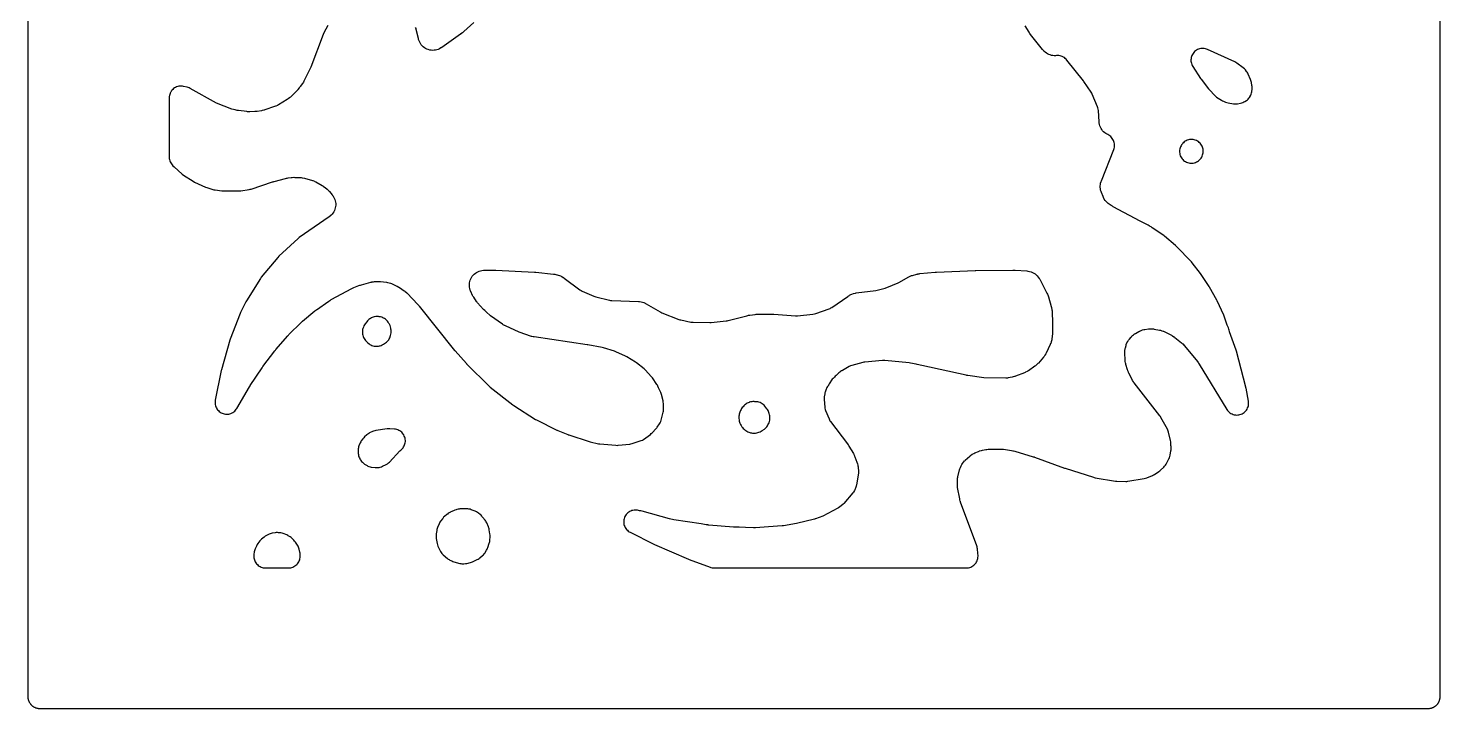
# Model space of a CAD drawing. Header units: millimetres. Extents: x 0 to 300, y 0 to 300.
# Drawn here: x -0.1 to 300.1, y -0.1 to 144.8 of the extents above; entities that cross this region are included whole.
import ezdxf

# ---------------------------------------------------------------- set-up
doc = ezdxf.new("R2010")
doc.units = ezdxf.units.MM
doc.layers.add('CUT', color=7, linetype='CONTINUOUS')

msp = doc.modelspace()

# ---------------------------------------------------------------- linework, layer by layer
at = {"layer": 'CUT'}
for points in [[(300.1485, 297.0114), (300.1485, 2.4114), (300.1339, 2.114), (300.1297, 2.0799), (300.102, 1.893), (300.1003, 1.8816), (300.099, 1.8729), (300.0988, 1.8714), (300.0925, 1.8434), (300.0883, 1.8259), (300.0401, 1.6336), (300.0337, 1.6141), (300.0214, 1.5787), (299.9584, 1.4029), (299.9534, 1.3913), (299.9321, 1.3452), (299.9306, 1.342), (299.92, 1.3195), (299.8932, 1.2629), (299.8932, 1.2628), (299.8931, 1.2626), (299.8922, 1.2608), (299.8547, 1.1814), (299.8523, 1.1772), (299.8214, 1.1241), (299.8173, 1.1173), (299.8161, 1.1153), (299.8136, 1.111), (299.8108, 1.1065), (299.8029, 1.0932), (299.7998, 1.0881), (299.7879, 1.0682), (299.7819, 1.0582), (299.7664, 1.0323), (299.7301, 0.9718), (299.6901, 0.9162), (299.6729, 0.8929), (299.6513, 0.8638), (299.6495, 0.8614), (299.6391, 0.8473), (299.6315, 0.8372), (299.6301, 0.8352), (299.5862, 0.776), (299.5396, 0.7228), (299.5181, 0.6991), (299.5145, 0.6951), (299.5139, 0.6945), (299.5121, 0.6924), (299.512, 0.6923), (299.5089, 0.6889), (299.4969, 0.6757), (299.4738, 0.6501), (299.4239, 0.5951), (299.3713, 0.5455), (299.3364, 0.5139), (299.3171, 0.4964), (299.3158, 0.4953), (299.3109, 0.4908), (299.3098, 0.4898), (299.3062, 0.4865), (299.3046, 0.485), (299.3012, 0.482), (299.299, 0.48), (299.2788, 0.4616), (299.2551, 0.4402), (299.2448, 0.4309), (299.1866, 0.3857), (299.1224, 0.3381), (299.0555, 0.2885), (299.0543, 0.2876), (299.0527, 0.2864), (299.0526, 0.2863), (299.0507, 0.2849), (298.9874, 0.2449), (298.9747, 0.2372), (298.9424, 0.2178), (298.9376, 0.215), (298.9269, 0.2086), (298.9213, 0.2052), (298.9188, 0.2037), (298.9184, 0.2035), (298.9006, 0.1928), (298.8815, 0.1814), (298.8589, 0.1678), (298.8433, 0.1584), (298.7756, 0.1242), (298.6499, 0.0647), (298.6412, 0.0606), (298.6267, 0.0538), (298.6246, 0.0528), (298.553, 0.0248), (298.5029, 0.0069), (298.4591, -0.0088), (298.3967, -0.0311), (298.3219, -0.0524), (298.3186, -0.0532), (298.2281, -0.0759), (298.2192, -0.0781), (298.2154, -0.079), (298.2114, -0.08), (298.1806, -0.0878), (298.1618, -0.0925), (298.0844, -0.1066), (298.0533, -0.1112), (298.0518, -0.1115), (298.0176, -0.1165), (298.017, -0.1166), (298.0087, -0.1178), (297.9221, -0.1307), (297.8428, -0.1374), (297.5872, -0.15), (297.0119, -0.15), (2.9618, -0.15), (2.4114, -0.15), (2.2186, -0.1405), (2.1042, -0.1348), (2.0935, -0.1332), (2.0883, -0.1324), (2.0591, -0.1281), (1.9774, -0.116), (1.9747, -0.1156), (1.8619, -0.0988), (1.7975, -0.0826), (1.778, -0.0777), (1.7689, -0.0755), (1.7586, -0.0729), (1.7343, -0.0668), (1.6243, -0.0392), (1.4997, 0.0054), (1.3937, 0.0434), (1.3382, 0.0697), (1.3008, 0.0874), (1.2913, 0.0919), (1.2859, 0.0944), (1.2733, 0.1004), (1.1723, 0.1482), (1.0572, 0.2172), (0.9622, 0.2742), (0.9402, 0.2906), (0.9193, 0.306), (0.8936, 0.3251), (0.8849, 0.3316), (0.8534, 0.3549), (0.7655, 0.4202), (0.7062, 0.4739), (0.6886, 0.4899), (0.6814, 0.4964), (0.6742, 0.5029), (0.664, 0.5122), (0.584, 0.5848), (0.5825, 0.5864), (0.578, 0.5914), (0.577, 0.5925), (0.5754, 0.5943), (0.4907, 0.6877), (0.4195, 0.7663), (0.4187, 0.7675), (0.4166, 0.7702), (0.4163, 0.7706), (0.3809, 0.8184), (0.3353, 0.8799), (0.2736, 0.9631), (0.1992, 1.0873), (0.1477, 1.1732), (0.0961, 1.2823), (0.0847, 1.3065), (0.0841, 1.3077), (0.0838, 1.3085), (0.0837, 1.3086), (0.043, 1.3947), (-0.0101, 1.543), (-0.0395, 1.6253), (-0.058, 1.6991), (-0.0609, 1.7107), (-0.0629, 1.7187), (-0.0679, 1.7388), (-0.0812, 1.7918), (-0.099, 1.863), (-0.129, 2.065), (-0.135, 2.1053), (-0.15, 2.4114), (-0.15, 2.9225), (-0.15, 297)], [(63.5908, 145.328), (62.7225, 143.7553), (62.5701, 143.4243), (59.9681, 136.4806), (59.8961, 136.3025), (59.8441, 136.1828), (59.7631, 136.0087), (58.4943, 133.4541), (58.4127, 133.2991), (58.3975, 133.2717), (58.2164, 132.9792), (57.7207, 132.3214), (57.6284, 132.1989), (57.5001, 132.0287), (57.234, 131.6755), (57.2239, 131.6627), (57.2065, 131.6416), (57.0033, 131.4142), (56.9843, 131.3946), (56.8759, 131.2873), (55.6288, 130.1013), (55.4818, 129.9688), (55.455, 129.9459), (55.1413, 129.705), (55.1122, 129.685), (54.9462, 129.5774), (53.0964, 128.4454), (52.913, 128.3401), (52.8798, 128.3223), (52.4967, 128.1437), (52.4617, 128.1297), (52.2632, 128.0568), (50.1832, 127.3594), (50.018, 127.3082), (49.9883, 127.2997), (49.6517, 127.2205), (49.6213, 127.2148), (49.4507, 127.1868), (48.5282, 127.0578), (48.3413, 127.0364), (48.214, 127.025), (48.0262, 127.013), (47.0241, 126.9743), (46.8762, 126.9715), (46.8497, 126.9715), (46.5542, 126.9834), (46.5278, 126.9855), (46.3806, 127.0001), (44.5516, 127.219), (44.2914, 127.2595), (44.116, 127.2931), (43.8593, 127.3517), (43.138, 127.5433), (39.9335, 128.8066), (34.3189, 131.951), (34.1019, 132.059), (33.8755, 132.1455), (33.6417, 132.2097), (32.8943, 132.3765), (32.6493, 132.4185), (32.4014, 132.4359), (32.153, 132.4287), (31.9065, 132.3968), (31.6644, 132.3406), (31.429, 132.2606), (31.2028, 132.1577), (30.9879, 132.0328), (30.7865, 131.8872), (30.6005, 131.7223), (30.4318, 131.5397), (30.3953, 131.4913), (30.395, 131.491), (30.394, 131.4897), (30.2821, 131.3414), (30.2552, 131.2971), (30.2544, 131.2961), (30.2517, 131.2914), (30.1528, 131.1291), (30.1342, 131.0903), (30.1333, 131.0887), (30.1289, 131.0793), (30.0453, 130.905), (30.0335, 130.8727), (30.0325, 130.8706), (30.027, 130.8546), (29.9605, 130.6714), (29.9541, 130.6462), (29.9532, 130.6438), (29.9468, 130.6176), (29.8993, 130.4305), (29.8967, 130.413), (29.8961, 130.4105), (29.8893, 130.3642), (29.8624, 130.1847), (29.8619, 130.1751), (29.8615, 130.1728), (29.8552, 130.0409), (29.85, 129.9364), (29.85, 129.9328), (29.85, 129.7874), (29.85, 129.7609), (29.85, 122.2696), (29.85, 118.025), (29.85, 117.8486), (29.85, 117.7875), (29.85, 117.4899), (29.85, 117.285), (29.863, 117.0304), (29.9019, 116.7784), (29.9662, 116.5317), (30.0553, 116.2929), (30.1682, 116.0643), (30.3039, 115.8485), (30.4608, 115.6476), (30.6184, 115.4658), (30.8625, 115.2207), (32.6002, 113.7021), (32.8916, 113.4828), (34.9124, 112.1812), (35.2248, 112.0102), (37.5801, 110.9311), (37.8691, 110.8198), (39.132, 110.4213), (39.3691, 110.3591), (39.6111, 110.3204), (41.0204, 110.1655), (41.2745, 110.1506), (44.694, 110.1245), (44.8837, 110.1303), (45.0723, 110.1504), (46.8564, 110.4094), (47.0766, 110.4515), (47.2922, 110.5132), (51.8525, 112.0427), (51.9801, 112.083), (52.0672, 112.1088), (52.1961, 112.1445), (54.609, 112.7664), (54.8089, 112.8122), (54.9456, 112.8395), (55.1478, 112.8742), (55.7853, 112.9659), (55.9591, 112.9868), (55.9902, 112.9898), (56.3396, 113.0071), (56.3709, 113.0072), (56.5458, 113.0036), (57.8876, 112.9447), (58.1104, 112.9283), (58.15, 112.9242), (58.5906, 112.8517), (58.6294, 112.8429), (58.8458, 112.7872), (60.127, 112.4157), (60.3352, 112.3487), (60.3719, 112.3357), (60.7747, 112.1659), (60.8097, 112.1487), (61.003, 112.0465), (62.4029, 111.2532), (62.5539, 111.163), (62.5805, 111.1462), (62.8688, 110.9449), (62.8937, 110.9257), (63.0305, 110.8152), (63.4391, 110.4688), (63.5616, 110.3603), (63.5831, 110.3404), (63.8133, 110.1078), (63.833, 110.0861), (63.9402, 109.9625), (64.4866, 109.3046), (64.5997, 109.1615), (64.6193, 109.1354), (64.8073, 108.858), (64.9535, 108.5895), (65.0729, 108.308), (65.1644, 108.0162), (65.2272, 107.717), (65.2606, 107.413), (65.2643, 107.1073), (65.2383, 106.8026), (65.1828, 106.5019), (65.0984, 106.208), (64.9859, 105.9237), (64.8463, 105.6517), (64.6809, 105.3945), (64.4913, 105.1546), (64.2793, 104.9342), (64.0246, 104.7164), (63.9989, 104.6964), (63.852, 104.5883), (57.5239, 100.1629), (57.2651, 99.955), (53.187, 96.2076), (52.9559, 95.9647), (49.4383, 91.7323), (49.2402, 91.4582), (46.2747, 86.7076), (46.1541, 86.4913), (45.0302, 84.2169), (44.9405, 84.0132), (42.8211, 78.5469), (42.7462, 78.3231), (40.9691, 72.0355), (40.9597, 72.0013), (40.958, 71.9951), (40.9237, 71.8496), (39.6426, 65.5758), (39.6056, 65.3361), (39.5921, 65.0939), (39.6021, 64.8516), (39.6355, 64.6113), (39.6921, 64.3755), (39.7712, 64.1462), (39.8722, 63.9257), (39.994, 63.716), (40.1357, 63.5191), (40.2957, 63.3369), (40.4726, 63.171), (40.6648, 63.023), (40.8704, 62.8944), (41.0875, 62.7863), (41.3141, 62.6997), (41.548, 62.6355), (41.787, 62.5942), (42.0288, 62.5764), (42.2713, 62.582), (42.5121, 62.6111), (42.7489, 62.6634), (42.9796, 62.7384), (43.2019, 62.8354), (43.4137, 62.9535), (43.6131, 63.0916), (43.7982, 63.2483), (43.9673, 63.4222), (44.1186, 63.6117), (44.251, 63.815), (46.9367, 68.4147), (46.9928, 68.5075), (47.0318, 68.5702), (47.0905, 68.6614), (49.6175, 72.4655), (49.6769, 72.5523), (49.7181, 72.6107), (49.78, 72.6958), (52.2928, 76.0535), (52.3784, 76.1637), (52.438, 76.2374), (52.5277, 76.3443), (55.0613, 79.2512), (55.1536, 79.3533), (55.2176, 79.4215), (55.3136, 79.5202), (57.8933, 82.0746), (58.004, 82.1799), (58.0807, 82.2499), (58.1956, 82.3505), (60.8152, 84.5526), (60.9453, 84.6571), (61.0353, 84.7261), (61.1699, 84.8247), (63.8118, 86.6712), (64.0005, 86.7948), (64.1311, 86.8749), (64.3269, 86.9869), (68.7009, 89.318), (68.8683, 89.4019), (68.9834, 89.456), (69.1547, 89.5315), (70.1495, 89.9401), (70.3761, 90.0248), (70.5318, 90.0773), (70.7634, 90.1471), (72.7394, 90.6743), (72.9086, 90.7152), (72.939, 90.7218), (73.282, 90.7799), (73.3129, 90.7837), (73.4861, 90.8008), (73.9814, 90.838), (74.1663, 90.8473), (74.1994, 90.8482), (74.5695, 90.8394), (74.6025, 90.837), (74.7868, 90.8189), (76.0772, 90.66), (76.2556, 90.6336), (76.2873, 90.6282), (76.6109, 90.5562), (76.9261, 90.4536), (76.9562, 90.4421), (77.1232, 90.3741), (78.1609, 89.9217), (78.3264, 89.8447), (78.3557, 89.8302), (78.6745, 89.6525), (78.7022, 89.6353), (78.8547, 89.535), (79.8513, 88.8445), (80.0033, 88.7335), (80.0299, 88.713), (80.3162, 88.4688), (80.3406, 88.4458), (80.4742, 88.3132), (82.7466, 85.9421), (82.8639, 85.8138), (82.9416, 85.7249), (83.0528, 85.5914), (90.5522, 76.1533), (90.5699, 76.1313), (90.5731, 76.1273), (90.6505, 76.0367), (93.062, 73.3442), (93.0817, 73.3224), (93.0852, 73.3186), (93.1707, 73.2298), (97.9148, 68.5433), (98.1256, 68.3573), (102.9765, 64.5393), (103.1809, 64.3944), (107.7634, 61.4796), (107.9929, 61.3501), (112.3253, 59.1977), (112.3572, 59.1822), (112.3631, 59.1794), (112.4993, 59.119), (114.6805, 58.2293), (114.7116, 58.2169), (114.7168, 58.2148), (114.8478, 58.1676), (119.1532, 56.7495), (119.3845, 56.6855), (121.142, 56.2885), (121.4829, 56.2359), (124.8705, 55.9506), (125.1086, 55.9419), (125.3464, 55.956), (127.8326, 56.2221), (128.083, 56.2618), (128.3281, 56.3267), (130.0309, 56.8712), (130.2718, 56.9622), (130.502, 57.0774), (130.7192, 57.2158), (132.2114, 58.278), (132.4107, 58.4358), (132.593, 58.6129), (133.4367, 59.521), (133.5664, 59.6723), (133.6837, 59.8333), (134.1468, 60.5261), (134.2897, 60.7684), (134.4045, 61.0251), (134.4897, 61.2931), (134.9216, 62.9731), (134.9679, 63.1941), (134.994, 63.4183), (134.9998, 63.644), (134.9758, 64.8808), (134.9545, 65.1619), (134.9016, 65.4388), (134.5721, 66.7567), (134.5049, 66.9805), (134.417, 67.1971), (134.0872, 67.9124), (134.0232, 68.0695), (133.9684, 68.17), (133.7923, 68.5519), (133.7018, 68.7294), (133.5973, 68.8991), (132.6514, 70.3073), (132.5355, 70.466), (132.4075, 70.6151), (131.1565, 71.9613), (131.024, 72.0935), (130.8821, 72.2155), (129.2911, 73.482), (129.044, 73.6553), (127.2157, 74.7801), (126.9222, 74.9347), (124.8343, 75.864), (124.5529, 75.9695), (122.2215, 76.6868), (121.9688, 76.7503), (118.9104, 77.3518), (118.8869, 77.3563), (118.8827, 77.3571), (118.7834, 77.3736), (107.4599, 79.0199), (107.3192, 79.0431), (107.294, 79.0478), (107.0155, 79.1102), (106.9908, 79.1167), (106.894, 79.1443), (104.323, 80.0242), (101.371, 81.3588), (101.2149, 81.4338), (101.1873, 81.4478), (100.8862, 81.619), (100.86, 81.6355), (100.7157, 81.7314), (98.184, 83.4986), (97.2445, 84.3962), (97.1888, 84.4493), (96.9659, 84.6623), (96.728, 84.8896), (95.44, 86.2896), (95.3246, 86.4211), (95.3045, 86.4451), (95.2059, 86.5746), (94.6289, 87.4574), (94.4688, 87.7144), (94.3851, 87.8556), (94.3707, 87.8812), (94.2222, 88.1738), (94.2101, 88.2005), (94.1456, 88.3514), (93.9609, 88.8111), (93.8971, 88.9819), (93.8864, 89.0127), (93.7922, 89.3342), (93.7352, 89.6346), (93.7077, 89.9391), (93.7098, 90.2448), (93.7416, 90.5488), (93.8028, 90.8484), (93.8928, 91.1406), (94.0107, 91.4226), (94.1554, 91.6919), (94.3256, 91.9459), (94.5197, 92.1821), (94.7358, 92.3984), (94.9718, 92.5926), (95.2256, 92.763), (95.4948, 92.908), (95.7768, 93.0262), (96.0689, 93.1164), (96.3683, 93.1778), (96.7016, 93.213), (96.7341, 93.2148), (96.9163, 93.2207), (99.0645, 93.2375), (99.176, 93.2367), (99.2518, 93.235), (99.3633, 93.2309), (107.5731, 92.8063), (107.6645, 92.8004), (107.7266, 92.7957), (107.8178, 92.7876), (111.6335, 92.4028), (111.8591, 92.3731), (111.899, 92.3666), (112.3425, 92.2665), (112.3814, 92.2552), (112.5978, 92.1852), (112.8916, 92.0802), (113.0625, 92.0144), (113.0927, 92.0019), (113.397, 91.8583), (113.6859, 91.6857), (113.7132, 91.6676), (113.8631, 91.5624), (117.2331, 89.073), (117.4598, 88.9238), (117.7014, 88.8001), (120.1902, 87.6917), (120.4033, 87.6082), (120.6231, 87.5446), (123.4951, 86.8544), (123.7372, 86.8087), (123.9826, 86.7871), (129.6853, 86.5663), (129.8687, 86.5547), (129.9014, 86.5518), (130.236, 86.5058), (130.5357, 86.4341), (130.8269, 86.3334), (131.1338, 86.1924), (131.1629, 86.1772), (131.3238, 86.0884), (134.2889, 84.3559), (134.4601, 84.2645), (134.6378, 84.1868), (138.2559, 82.7686), (138.4557, 82.6999), (138.6606, 82.6482), (140.8302, 82.1983), (141.0637, 82.1613), (141.2998, 82.1465), (144.8565, 82.0923), (145.1389, 82.104), (148.3423, 82.4187), (148.5452, 82.447), (148.7452, 82.4919), (152.7007, 83.5524), (152.9372, 83.6076), (153.0988, 83.6399), (153.3383, 83.6797), (154.4876, 83.8328), (154.7178, 83.8562), (154.8746, 83.8673), (155.1058, 83.8765), (158.0035, 83.9024), (158.1713, 83.9001), (158.2852, 83.896), (158.4528, 83.8863), (163.0614, 83.5141), (163.2917, 83.5061), (163.5217, 83.5194), (166.8028, 83.8612), (167.1021, 83.9109), (167.3931, 83.9965), (170.2341, 85.0227), (170.4323, 85.1041), (170.6228, 85.2021), (170.8042, 85.3161), (174.1825, 87.6463), (174.299, 87.7235), (174.3201, 87.737), (174.5613, 87.8781), (174.5834, 87.8899), (174.7078, 87.9536), (174.8708, 88.0333), (175.0531, 88.1165), (175.0861, 88.1305), (175.4322, 88.256), (175.7898, 88.3438), (175.8249, 88.3505), (176.0227, 88.3826), (180.1784, 88.9432), (180.4252, 88.9892), (182.1356, 89.3978), (182.3321, 89.4534), (182.5234, 89.5248), (184.8973, 90.5226), (185.1905, 90.6692), (187.0361, 91.7486), (187.1801, 91.8286), (187.2062, 91.8424), (187.4801, 91.9717), (187.7643, 92.0766), (187.7924, 92.0856), (187.9504, 92.1323), (188.8614, 92.38), (189.0156, 92.4184), (189.0433, 92.4247), (189.3558, 92.4818), (189.384, 92.4857), (189.5418, 92.5043), (192.767, 92.8149), (192.8753, 92.8237), (192.949, 92.8287), (193.0575, 92.8344), (201.3055, 93.1483), (201.35, 93.1497), (201.3802, 93.1505), (201.4247, 93.1514), (209.3435, 93.2648), (209.5072, 93.2636), (209.6184, 93.2603), (209.7818, 93.2519), (212.327, 93.0658), (212.5167, 93.0471), (212.5505, 93.0429), (212.8954, 92.982), (213.2028, 92.8948), (213.4998, 92.7769), (213.7833, 92.6295), (214.0503, 92.454), (214.2982, 92.2523), (214.5243, 92.0266), (214.7263, 91.779), (214.9191, 91.4866), (214.9364, 91.4572), (215.0288, 91.2906), (216.5822, 88.3152), (216.6618, 88.1534), (216.6753, 88.1241), (216.8107, 87.79), (216.8214, 87.7596), (216.8768, 87.5881), (217.4902, 85.5236), (217.5483, 85.3039), (217.5574, 85.2645), (217.6332, 84.8167), (217.6375, 84.7765), (217.6549, 84.55), (217.7811, 81.8293), (217.7483, 80.1385), (217.7402, 79.7191), (217.7394, 79.6806), (217.7394, 79.6782), (217.628, 78.6344), (217.5995, 78.4239), (217.5933, 78.3865), (217.5083, 78.0055), (217.3807, 77.6366), (217.3663, 77.6016), (217.2801, 77.4074), (216.4022, 75.573), (216.3277, 75.4256), (216.3138, 75.3996), (216.1591, 75.1383), (215.9821, 74.8916), (215.9638, 74.8684), (215.8589, 74.7409), (214.7472, 73.4491), (214.6463, 73.3368), (214.3771, 73.0757), (214.1802, 72.9137), (214.1572, 72.8964), (214.0267, 72.8023), (212.621, 71.8349), (212.4352, 71.7149), (212.4014, 71.6946), (212.0102, 71.4885), (211.9743, 71.4722), (211.7702, 71.3869), (209.8764, 70.6594), (209.7254, 70.6051), (209.6982, 70.5959), (209.39, 70.5069), (209.3621, 70.5001), (209.2053, 70.4656), (208.3456, 70.2953), (208.1884, 70.2676), (208.1602, 70.2633), (208.0253, 70.2483), (207.8229, 70.234), (203.127, 70.3099), (199.748, 70.7872), (199.6048, 70.8102), (199.5078, 70.8278), (199.3657, 70.8564), (189.9605, 72.9368), (188.9747, 73.1613), (188.9395, 73.169), (188.933, 73.1704), (188.7838, 73.1974), (188.7792, 73.1981), (187.551, 73.4698), (187.258, 73.5165), (182.0883, 74.0296), (181.847, 74.0418), (181.6057, 74.0306), (177.8364, 73.6736), (177.617, 73.643), (177.4011, 73.593), (175.0574, 72.94), (174.7746, 72.8426), (174.5054, 72.7121), (173.0473, 71.8942), (172.9386, 71.8349), (172.8975, 71.8102), (172.8425, 71.7793), (172.6627, 71.6682), (172.4929, 71.5423), (172.3344, 71.4026), (171.8451, 70.9329), (171.7189, 70.8298), (171.538, 70.6666), (171.3737, 70.4865), (171.3494, 70.4571), (171.209, 70.3223), (171.1464, 70.2552), (171.0779, 70.1904), (170.9053, 70.0103), (170.7516, 69.8138), (170.3649, 69.2653), (170.2128, 69.0208), (170.0899, 68.7606), (170.0701, 68.7115), (169.8901, 68.4394), (169.7823, 68.2606), (169.6897, 68.0735), (169.6131, 67.8792), (169.4075, 67.2863), (169.3494, 67.0942), (169.3068, 66.8981), (169.2013, 66.2952), (169.174, 66.0884), (169.1639, 65.88), (169.1713, 65.6715), (169.2928, 64.099), (169.3272, 63.8365), (169.3891, 63.5791), (169.4779, 63.3297), (170.2153, 61.5609), (170.3046, 61.3697), (170.4097, 61.1868), (170.5299, 61.0133), (174.1496, 56.2345), (174.2688, 56.0678), (174.3467, 55.9525), (174.4566, 55.7795), (175.4012, 54.1999), (175.4884, 54.046), (175.5033, 54.0182), (175.6553, 53.6991), (175.6676, 53.6699), (175.7321, 53.5054), (176.1605, 52.3329), (176.2324, 52.116), (176.244, 52.077), (176.3474, 51.6321), (176.3542, 51.592), (176.3854, 51.3656), (176.497, 50.3218), (176.5103, 50.1668), (176.5121, 50.139), (176.5126, 50.1205), (176.5088, 50.0949), (176.0515, 47.4857), (176.0122, 47.292), (176.0043, 47.2576), (175.9346, 47.0141), (175.6914, 46.4348), (175.6242, 46.3089), (175.4205, 46.0081), (175.3992, 45.98), (175.2758, 45.8256), (173.3464, 43.5381), (173.2587, 43.4391), (172.7987, 43.0679), (172.5218, 42.8756), (172.1983, 42.6509), (172.1487, 42.6165), (172.0957, 42.5797), (168.9096, 40.8982), (167.3212, 40.2953), (167.3122, 40.293), (167.2538, 40.2781), (167.1376, 40.2485), (163.2943, 39.2689), (160.5303, 38.8083), (160.5301, 38.8082), (160.5251, 38.8078), (160.2675, 38.7877), (157.3467, 38.5595), (154.5476, 38.396), (154.4035, 38.3904), (154.3054, 38.3885), (154.1612, 38.3884), (152.443, 38.4204), (151.0899, 38.4862), (150.1478, 38.532), (149.9694, 38.5406), (149.9117, 38.5434), (144.6303, 38.959), (144.497, 38.9719), (144.4065, 38.9822), (144.2737, 38.9999), (144.2585, 39.0022), (144.234, 39.006), (144.0927, 39.0283), (142.9884, 39.2023), (137.2069, 40.1131), (136.2665, 40.321), (130.4395, 41.9358), (130.1993, 41.9898), (129.9549, 42.0199), (129.8809, 42.0216), (129.7023, 42.0716), (129.4625, 42.1262), (129.2186, 42.1569), (128.9728, 42.1636), (128.7275, 42.146), (128.4852, 42.1045), (128.2481, 42.0393), (128.0186, 41.9512), (127.7988, 41.8409), (127.5909, 41.7096), (127.397, 41.5585), (127.2188, 41.3891), (127.0581, 41.203), (126.9164, 41.002), (126.7952, 40.7881), (126.6956, 40.5633), (126.6186, 40.3298), (126.5649, 40.0898), (126.535, 39.8458), (126.5292, 39.6), (126.5476, 39.3548), (126.59, 39.1126), (126.656, 38.8757), (126.7449, 38.6465), (126.8559, 38.4271), (126.9879, 38.2197), (127.1397, 38.0262), (127.3097, 37.8486), (127.4964, 37.6886), (127.6979, 37.5476), (127.9122, 37.4272), (132.9441, 34.9165), (132.9669, 34.9053), (132.9708, 34.9034), (133.0675, 34.8589), (140.3256, 31.7034), (140.35, 31.6929), (140.3543, 31.6911), (140.4579, 31.6501), (144.8943, 30.0058), (145.1054, 29.9381), (145.3217, 29.8893), (145.5415, 29.8598), (145.7631, 29.85), (146.2069, 29.85), (146.5572, 29.85), (146.9437, 29.85), (173.9147, 29.85), (176.5601, 29.85), (181.4058, 29.85), (185.0001, 29.85), (199.3921, 29.85), (199.4196, 29.85), (199.6632, 29.8619), (199.9044, 29.8975), (200.141, 29.9563), (200.3708, 30.038), (200.5915, 30.1417), (200.8011, 30.2663), (200.9975, 30.4108), (201.1789, 30.5737), (201.3436, 30.7536), (201.4899, 30.9486), (201.6166, 31.1569), (201.7224, 31.3766), (201.8063, 31.6056), (201.8674, 31.8416), (201.9053, 32.0825), (201.9195, 32.3259), (201.91, 32.5696), (201.8767, 32.8112), (201.856, 32.9215), (201.7825, 33.8937), (201.7544, 34.1235), (201.7052, 34.3497), (201.6352, 34.5704), (198.2098, 43.8577), (198.1569, 44.0113), (198.148, 44.039), (198.0624, 44.3524), (198.0559, 44.3808), (198.0234, 44.54), (197.5799, 46.9772), (197.5531, 47.1464), (197.549, 47.1768), (197.5187, 47.5181), (197.5174, 47.5487), (197.514, 47.72), (197.5156, 48.2945), (197.5228, 48.5174), (197.5253, 48.5571), (197.5795, 48.9995), (197.5866, 49.0386), (197.6334, 49.2566), (197.9979, 50.7414), (198.0442, 50.9125), (198.0532, 50.9429), (198.1605, 51.2505), (198.2962, 51.5467), (198.3108, 51.5748), (198.3959, 51.7303), (198.4855, 51.8852), (198.5863, 52.0496), (198.6051, 52.0785), (198.8131, 52.3655), (199.0496, 52.6296), (199.0738, 52.654), (199.2132, 52.7874), (200.1559, 53.6443), (200.3157, 53.7815), (200.3448, 53.8051), (200.6585, 54.0316), (200.9956, 54.2215), (201.0293, 54.2381), (201.2208, 54.3257), (201.994, 54.6532), (202.1843, 54.7278), (202.2186, 54.7401), (202.61, 54.8576), (202.6454, 54.8662), (202.8453, 54.9088), (203.5887, 55.0461), (203.7487, 55.0721), (203.7774, 55.0761), (204.0999, 55.1072), (204.1289, 55.1087), (204.2909, 55.1138), (206.6677, 55.1369), (206.814, 55.1354), (206.8402, 55.1347), (207.132, 55.1147), (207.1581, 55.1119), (207.3032, 55.0934), (209.054, 54.8353), (209.3125, 54.7878), (209.4867, 54.7495), (209.7413, 54.6841), (213.658, 53.5298), (213.773, 53.4939), (213.8508, 53.4682), (213.9645, 53.4286), (220.3247, 51.1008), (220.3811, 51.0809), (220.3938, 51.0766), (220.4357, 51.0628), (226.4744, 49.1333), (226.6529, 49.0834), (226.8346, 49.047), (231.1381, 48.3482), (231.4792, 48.3166), (233.3442, 48.2722), (233.5781, 48.2776), (233.8105, 48.3048), (237.2841, 48.8775), (237.5598, 48.9391), (237.8267, 49.0315), (239.0385, 49.5289), (239.2536, 49.6293), (239.4582, 49.7498), (240.4119, 50.3739), (240.5974, 50.5078), (240.7698, 50.6581), (241.4365, 51.295), (241.6156, 51.4849), (241.7738, 51.6925), (241.9096, 51.9154), (242.5296, 53.0641), (242.6461, 53.3117), (242.735, 53.5705), (242.795, 53.8375), (242.9466, 54.7406), (242.9741, 54.9681), (242.9807, 55.1972), (242.9789, 55.3012), (242.9912, 55.4252), (242.9839, 55.7314), (242.9685, 55.9124), (242.9599, 56.4111), (242.9402, 56.6846), (242.8907, 56.9542), (242.4514, 58.7769), (242.3894, 58.9914), (242.3086, 59.1994), (242.2095, 59.3995), (240.8313, 61.8957), (240.7299, 62.0634), (240.6157, 62.2227), (235.1247, 69.2788), (235.0184, 69.4223), (235, 69.4485), (234.8082, 69.7503), (234.7924, 69.7781), (234.7075, 69.9355), (233.9998, 71.3269), (233.9249, 71.483), (233.9121, 71.5113), (233.7843, 71.8331), (233.7742, 71.8624), (233.7215, 72.0274), (233.386, 73.1694), (233.33, 73.3832), (233.3211, 73.4215), (233.2473, 73.8571), (233.243, 73.8962), (233.2255, 74.1165), (233.153, 75.5669), (233.1483, 75.7608), (233.1484, 75.7955), (233.1674, 76.1515), (233.2232, 76.5037), (233.2304, 76.5376), (233.2755, 76.7263), (233.3967, 77.181), (233.4541, 77.375), (233.4652, 77.4093), (233.5991, 77.756), (233.7546, 78.0574), (233.9596, 78.3674), (233.9811, 78.3964), (234.106, 78.5556), (234.4216, 78.9363), (234.5305, 79.0619), (234.5504, 79.0839), (234.7655, 79.3009), (234.9784, 79.4807), (235.2283, 79.6564), (235.2533, 79.6724), (235.3953, 79.7587), (236.1311, 80.184), (236.2864, 80.2689), (236.3145, 80.2835), (236.6103, 80.419), (236.8906, 80.5166), (237.2065, 80.5942), (237.2375, 80.6003), (237.412, 80.6303), (238.1676, 80.7417), (238.3279, 80.7619), (238.3567, 80.7648), (238.6532, 80.7827), (238.9242, 80.7757), (239.2194, 80.7425), (239.248, 80.738), (239.4071, 80.7096), (240.5452, 80.4808), (240.7087, 80.4442), (240.7378, 80.4369), (241.0333, 80.3495), (241.3197, 80.236), (241.3471, 80.2238), (241.4984, 80.1517), (243.058, 79.3663), (243.2284, 79.2749), (243.2584, 79.2578), (243.5838, 79.0494), (243.6118, 79.0293), (243.7661, 78.9128), (245.2031, 77.7679), (245.3544, 77.6406), (245.3809, 77.6172), (245.6624, 77.3396), (245.6862, 77.3135), (245.8156, 77.164), (248.5735, 73.8021), (248.7322, 73.5942), (248.8349, 73.4495), (248.9788, 73.2311), (254.8522, 63.5969), (254.9915, 63.3921), (255.1503, 63.202), (255.3272, 63.0285), (255.5204, 62.8735), (255.728, 62.7383), (255.948, 62.6243), (256.1781, 62.5327), (256.4162, 62.4643), (256.6599, 62.4197), (256.9068, 62.3996), (257.1545, 62.4039), (257.4006, 62.4328), (257.6426, 62.4858), (257.8781, 62.5626), (258.1049, 62.6622), (258.3207, 62.7839), (258.5234, 62.9263), (258.711, 63.088), (258.8817, 63.2676), (259.0338, 63.4631), (259.1658, 63.6728), (259.2764, 63.8944), (259.3645, 64.126), (259.4293, 64.3651), (259.47, 64.6094), (259.4864, 64.8566), (259.4783, 65.1042), (259.4457, 65.3498), (258.932, 68.1474), (258.9255, 68.1813), (258.9243, 68.1874), (258.8919, 68.3292), (256.9021, 76.0067), (256.8368, 76.2195), (255.4427, 80.1275), (255.4322, 80.1941), (255.3692, 80.435), (255.2814, 80.713), (255.1918, 80.9533), (254.9437, 81.5265), (254.2621, 83.4373), (254.179, 83.6414), (252.7764, 86.6934), (252.7611, 86.7261), (252.7582, 86.732), (252.6885, 86.8673), (251.1713, 89.6047), (251.1536, 89.636), (251.1506, 89.6413), (251.0722, 89.7691), (249.3908, 92.3329), (249.2716, 92.4993), (247.4733, 94.8052), (247.2988, 95.0059), (244.0857, 98.3275), (243.9061, 98.4958), (241.5995, 100.4525), (241.4099, 100.5984), (238.9819, 102.2874), (238.7332, 102.4396), (238.5088, 102.5597), (238.4855, 102.5771), (238.3109, 102.6969), (238.1267, 102.8014), (236.419, 103.6773), (230.6898, 106.7412), (230.5115, 106.8429), (230.3923, 106.9152), (230.2199, 107.0266), (229.7868, 107.3232), (229.6466, 107.4241), (229.622, 107.4427), (229.3778, 107.6453), (229.1708, 107.852), (228.9638, 108.1022), (228.775, 108.3839), (228.6082, 108.699), (228.5936, 108.7305), (228.5163, 108.9084), (228.1619, 109.7871), (228.0991, 109.954), (228.0886, 109.9841), (227.9953, 110.2985), (227.9379, 110.592), (227.9086, 110.8897), (227.9078, 111.1888), (227.9353, 111.4867), (227.991, 111.7805), (228.0824, 112.0954), (228.0928, 112.1256), (228.1546, 112.2929), (230.7798, 118.9103), (230.8607, 119.1485), (230.9172, 119.3936), (230.9488, 119.6432), (230.9552, 119.8947), (230.9363, 120.1455), (230.8922, 120.3932), (230.8235, 120.6352), (230.7308, 120.869), (230.6151, 121.0924), (230.4775, 121.303), (230.3195, 121.4987), (230.1426, 121.6776), (229.9486, 121.8377), (229.7395, 121.9776), (229.5174, 122.0957), (229.3685, 122.1655), (229.1077, 122.3201), (228.8629, 122.499), (228.6366, 122.7006), (228.4307, 122.9231), (228.2472, 123.1645), (228.0878, 123.4223), (227.9539, 123.6943), (227.8469, 123.9779), (227.7677, 124.2705), (227.7121, 124.5981), (227.7082, 124.6302), (227.691, 124.8102), (227.5163, 127.2452), (227.4822, 127.515), (227.4189, 127.7795), (227.3272, 128.0355), (226.2024, 130.7101), (226.097, 130.9301), (225.9706, 131.1388), (224.4523, 133.3901), (224.4318, 133.4199), (224.4281, 133.4253), (224.3373, 133.5476), (220.8364, 137.9776), (220.6713, 138.1663), (220.4881, 138.3374), (220.2887, 138.4894), (220.0751, 138.6206), (219.8494, 138.7298), (219.6139, 138.8158), (219.371, 138.8778), (219.1231, 138.9152), (218.8727, 138.9275), (218.6224, 138.9147), (218.4246, 138.8946), (218.1271, 138.8927), (217.8308, 138.9188), (217.5383, 138.9729), (217.2522, 139.0543), (216.9751, 139.1624), (216.7094, 139.2961), (216.4576, 139.4544), (216.1991, 139.6532), (216.175, 139.6737), (216.0424, 139.7915), (216.0409, 139.7929), (215.9389, 139.8916), (215.921, 139.9097), (215.7286, 140.1183), (215.7121, 140.1377), (215.622, 140.2473), (213.0955, 143.4423), (212.967, 143.6147), (212.8831, 143.7343), (212.7647, 143.9138), (211.9264, 145.2678)], [(94.6174, 145.9941), (92.5043, 144.0347), (92.3194, 143.8742), (92.2069, 143.7828), (91.8833, 143.5429), (91.8531, 143.5205), (91.8458, 143.5151), (91.8441, 143.5138), (87.8372, 140.671), (87.6847, 140.5683), (87.6571, 140.5507), (87.3637, 140.3831), (87.0823, 140.2571), (86.79, 140.1593), (86.4895, 140.0906), (86.1837, 140.0516), (85.8756, 140.0428), (85.5681, 140.0641), (85.2642, 140.1155), (84.9667, 140.1964), (84.6786, 140.306), (84.4026, 140.4432), (84.1414, 140.6069), (83.8974, 140.7953), (83.6731, 141.0067), (83.4706, 141.2391), (83.2917, 141.4902), (83.1383, 141.7576), (83.0119, 142.0387), (82.9041, 142.3589), (82.8951, 142.3905), (82.8494, 142.5686), (82.4126, 144.4626), (82.3515, 144.6816), (82.2707, 144.8942)]]:
    msp.add_lwpolyline(points, dxfattribs=at)
for points in [[(249.7915, 140.4599), (249.5445, 140.4554), (249.2991, 140.4265), (249.0578, 140.3736), (248.8229, 140.297), (248.5967, 140.1977), (248.3814, 140.0765), (248.1791, 139.9347), (247.9918, 139.7736), (247.8213, 139.5948), (247.6693, 139.4), (247.5372, 139.1912), (247.4264, 138.9704), (247.338, 138.7397), (247.2727, 138.5014), (247.2313, 138.2579), (247.2142, 138.0114), (247.2214, 137.7645), (247.253, 137.5194), (247.3086, 137.2787), (247.3877, 137.0447), (247.4895, 136.8196), (247.6131, 136.6056), (249.2574, 134.0574), (249.2769, 134.0276), (249.2805, 134.0222), (249.367, 133.9003), (250.92, 131.845), (251.1275, 131.604), (252.2647, 130.4415), (252.4621, 130.2602), (252.6777, 130.1011), (253.7151, 129.4187), (253.9113, 129.302), (254.1173, 129.2038), (254.5902, 129.0043), (254.873, 128.9045), (255.1659, 128.8393), (256.2666, 128.6627), (256.5511, 128.6336), (256.8371, 128.6372), (257.1208, 128.6734), (257.7662, 128.7938), (258.0163, 128.8538), (258.2589, 128.9393), (258.4915, 129.0492), (258.7115, 129.1825), (259.0305, 129.3989), (259.2097, 129.5325), (259.3762, 129.6815), (259.5287, 129.8448), (259.666, 130.021), (259.787, 130.2089), (259.8145, 130.2559), (259.9336, 130.4871), (260.028, 130.7295), (260.0968, 130.9803), (260.1391, 131.2369), (260.2114, 131.8831), (260.2262, 132.1012), (260.2219, 132.3198), (260.1985, 132.5371), (260.0971, 133.2033), (260.052, 133.4293), (259.9863, 133.6501), (259.9005, 133.864), (259.3807, 135.0046), (259.2874, 135.1889), (259.1792, 135.3648), (259.0568, 135.5311), (258.7888, 135.8657), (258.5856, 136.09), (258.3568, 136.2881), (257.0021, 137.3245), (256.768, 137.4834), (256.5175, 137.6149), (250.7481, 140.2371), (250.5184, 140.3281), (250.2808, 140.3959), (250.0378, 140.44)], [(244.905, 119.2965), (244.8403, 119.0604), (244.799, 118.8191), (244.7815, 118.5748), (244.788, 118.3301), (244.8184, 118.0871), (244.8724, 117.8483), (244.9495, 117.616), (245.049, 117.3922), (245.1699, 117.1793), (245.3111, 116.9792), (245.4711, 116.7939), (245.6485, 116.6252), (245.8415, 116.4746), (246.0484, 116.3436), (246.2671, 116.2335), (246.4955, 116.1453), (246.7314, 116.0798), (246.9726, 116.0378), (247.2168, 116.0195), (247.4615, 116.0252), (247.7046, 116.0548), (247.9436, 116.1081), (248.1762, 116.1845), (248.4002, 116.2833), (248.6135, 116.4035), (248.814, 116.544), (248.9998, 116.7034), (249.0522, 116.753), (249.2209, 116.9292), (249.3716, 117.1209), (249.503, 117.3264), (249.6136, 117.5437), (249.7026, 117.7707), (249.7691, 118.0054), (249.8123, 118.2454), (249.832, 118.4885), (249.8279, 118.7323), (249.8, 118.9746), (249.7487, 119.213), (249.6744, 119.4453), (249.5778, 119.6692), (249.4598, 119.8827), (249.3216, 120.0836), (249.1645, 120.2702), (248.99, 120.4405), (248.9844, 120.4455), (248.7909, 120.6003), (248.5829, 120.7352), (248.3627, 120.8489), (248.1323, 120.9402), (247.8939, 121.0083), (247.65, 121.0524), (247.403, 121.0721), (247.1552, 121.0673), (246.9091, 121.038), (246.6671, 120.9844), (246.4316, 120.9071), (246.2049, 120.807), (245.9892, 120.6848), (245.7867, 120.5419), (245.5993, 120.3796), (245.429, 120.1996), (245.3822, 120.145), (245.2322, 119.9515), (245.1019, 119.7442), (244.9925, 119.5252)], [(70.9392, 79.859), (70.968, 79.6166), (71.0203, 79.3782), (71.0955, 79.1461), (71.1931, 78.9223), (71.312, 78.7092), (71.4687, 78.4578), (71.594, 78.2755), (71.7349, 78.1049), (71.8903, 77.9475), (72.0591, 77.8044), (72.3695, 77.5639), (72.5496, 77.4367), (72.7401, 77.3259), (72.9397, 77.2323), (73.1467, 77.1567), (73.1779, 77.1468), (73.4128, 77.0849), (73.6525, 77.0461), (73.8949, 77.0307), (74.1377, 77.039), (74.3785, 77.0707), (74.6151, 77.1257), (74.7088, 77.1524), (74.9506, 77.2346), (75.1827, 77.3411), (75.4027, 77.4707), (75.8553, 77.7695), (76.0491, 77.9112), (76.2283, 78.0708), (76.3914, 78.2468), (76.5369, 78.4377), (76.6634, 78.6417), (76.7698, 78.8568), (76.855, 79.0812), (76.8687, 79.131), (76.87, 79.1345), (76.9443, 79.3612), (77.0126, 79.6133), (77.0543, 79.8711), (77.0688, 80.1319), (77.069, 80.1995), (77.0586, 80.4351), (77.0261, 80.6686), (76.9718, 80.898), (76.9641, 80.9208), (76.9639, 80.9216), (76.9045, 81.1953), (76.8149, 81.4607), (76.6961, 81.7144), (76.5866, 81.9177), (76.4423, 82.1535), (76.2728, 82.3719), (76.0802, 82.5703), (76.0101, 82.635), (75.8278, 82.7877), (75.6317, 82.9225), (75.4237, 83.038), (75.3019, 83.0982), (75.0498, 83.2061), (74.7874, 83.2858), (74.5179, 83.3362), (74.385, 83.3536), (74.1018, 83.3744), (73.8182, 83.363), (73.5376, 83.3194), (73.4745, 83.3059), (73.2612, 83.2504), (73.0537, 83.1763), (72.8535, 83.0841), (72.6621, 82.9747), (72.5222, 82.8863), (72.3359, 82.7564), (72.1622, 82.6102), (72.0024, 82.4487), (71.858, 82.2735), (71.5386, 81.8478), (71.3892, 81.6247), (71.2645, 81.3868), (71.1661, 81.1369), (71.0612, 80.8218), (70.9955, 80.5867), (70.9531, 80.3464), (70.9342, 80.103)], [(151.1875, 60.8849), (151.2695, 60.6425), (151.3758, 60.4099), (151.5053, 60.1893), (151.6862, 59.9144), (151.8187, 59.7316), (151.9671, 59.5616), (152.1303, 59.4056), (152.3148, 59.2446), (152.5142, 59.0875), (152.7285, 58.9516), (152.9555, 58.838), (153.1311, 58.7611), (153.3333, 58.6827), (153.5414, 58.6222), (153.7541, 58.58), (153.9696, 58.5563), (154.1528, 58.5442), (154.3784, 58.5395), (154.6034, 58.5551), (154.8262, 58.591), (155.0448, 58.6468), (155.281, 58.7186), (155.5404, 58.8133), (155.7877, 58.9361), (156.02, 59.0854), (156.4565, 59.4014), (156.6406, 59.5484), (156.8101, 59.7121), (156.9634, 59.891), (157.0992, 60.0835), (157.2209, 60.2746), (157.3546, 60.5122), (157.4616, 60.7629), (157.5407, 61.0238), (157.5909, 61.2917), (157.6221, 61.5292), (157.6415, 61.7564), (157.6401, 61.9845), (157.6179, 62.2115), (157.5752, 62.4355), (157.5005, 62.7482), (157.4396, 62.9611), (157.3601, 63.1678), (157.2627, 63.3667), (157.148, 63.5561), (157.017, 63.7346), (156.5804, 64.2774), (156.4095, 64.4689), (156.2199, 64.6418), (156.0136, 64.7944), (155.7927, 64.925), (155.5596, 65.0323), (155.3167, 65.1152), (155.0666, 65.1727), (154.8119, 65.2042), (154.6119, 65.2186), (154.4475, 65.2338), (154.4032, 65.2336), (154.2765, 65.2428), (154.0174, 65.248), (153.7591, 65.2263), (153.5045, 65.178), (153.2562, 65.1036), (153.2015, 65.0841), (152.9911, 64.998), (152.7894, 64.8932), (152.5981, 64.7705), (152.4238, 64.6471), (152.2414, 64.505), (152.073, 64.3466), (151.9198, 64.1733), (151.7617, 63.9767), (151.6271, 63.7928), (151.5098, 63.5974), (151.4108, 63.3921), (151.2444, 63.0026), (151.1682, 62.8004), (151.1097, 62.5924), (151.0694, 62.3801), (151.0475, 62.1652), (151.0341, 61.9344), (151.0334, 61.657), (151.0635, 61.3813), (151.1238, 61.1106)], [(70.514, 52.885), (70.6396, 52.6893), (70.7827, 52.5061), (70.9423, 52.3371), (71.1169, 52.1835), (71.4204, 51.9407), (71.6627, 51.7694), (71.9236, 51.6281), (72.108, 51.5419), (72.3402, 51.4472), (72.5807, 51.3763), (72.8271, 51.3298), (73.6524, 51.2167), (73.9085, 51.1949), (74.1655, 51.1995), (74.4207, 51.2305), (74.5025, 51.2448), (74.7474, 51.3002), (74.9854, 51.3799), (75.2143, 51.4831), (76.0223, 51.8973), (76.2606, 52.0366), (76.4821, 52.2013), (76.6841, 52.3895), (78.9417, 54.7381), (79.1385, 54.9285), (79.257, 55.035), (79.4298, 55.2062), (79.5851, 55.3934), (79.7215, 55.5947), (79.8377, 55.8084), (79.9326, 56.0324), (80.0052, 56.2645), (80.055, 56.5026), (80.0814, 56.7444), (80.0842, 56.9876), (80.0633, 57.2299), (80.0189, 57.4691), (79.9516, 57.7028), (79.8618, 57.9289), (79.7505, 58.1451), (79.6187, 58.3496), (79.4677, 58.5402), (79.2989, 58.7153), (79.1138, 58.8731), (78.9143, 59.0123), (78.7022, 59.1313), (78.4795, 59.2292), (78.2484, 59.305), (78.011, 59.358), (77.7696, 59.3876), (76.7626, 59.4618), (76.4921, 59.4671), (76.2226, 59.4431), (73.8142, 59.0963), (73.563, 59.0469), (73.3183, 58.972), (73.0824, 58.8726), (72.4844, 58.5835), (72.2853, 58.4759), (72.0968, 58.3507), (71.9204, 58.209), (71.4141, 57.7633), (71.2158, 57.5681), (71.0405, 57.352), (70.699, 56.8799), (70.5783, 56.6966), (70.4741, 56.5033), (70.3873, 56.3017), (70.2196, 55.8596), (70.1477, 55.6402), (70.0964, 55.415), (70.0661, 55.1861), (70.0299, 54.7636), (70.0213, 54.4978), (70.041, 54.2326), (70.0887, 53.9711), (70.1459, 53.7311), (70.2132, 53.4989), (70.3026, 53.2744), (70.4132, 53.0595)], [(86.8281, 35.0241), (86.8885, 34.7449), (86.9803, 34.4745), (87.1023, 34.2163), (87.5904, 33.3201), (87.7077, 33.1262), (87.8421, 32.9437), (87.9924, 32.7741), (88.1575, 32.6189), (89.0247, 31.8745), (89.1957, 31.7401), (89.3778, 31.6211), (89.5696, 31.5184), (89.964, 31.3287), (90.1727, 31.2397), (90.3887, 31.1701), (91.6722, 30.8194), (91.8889, 30.7704), (92.1091, 30.7409), (92.3311, 30.731), (92.553, 30.731), (92.8582, 30.7497), (93.1589, 30.8055), (93.9294, 30.998), (94.1623, 31.0684), (94.3873, 31.1611), (95.371, 31.6236), (95.5715, 31.7292), (95.7616, 31.8526), (95.9397, 31.9927), (96.498, 32.474), (96.6711, 32.6383), (96.8277, 32.8183), (96.9664, 33.0124), (97.3736, 33.6438), (97.4811, 33.8272), (97.5726, 34.019), (97.6475, 34.2179), (97.9338, 35.0884), (97.9897, 35.2852), (98.0293, 35.486), (98.0524, 35.6893), (98.113, 36.5298), (98.1169, 36.8249), (98.0859, 37.1185), (97.9426, 37.9831), (97.8986, 38.1926), (97.8368, 38.3976), (97.7902, 38.5148), (97.7499, 38.6223), (97.4034, 39.4265), (97.3044, 39.6305), (97.1873, 39.8246), (97.0531, 40.0073), (96.5263, 40.6602), (96.455, 40.7396), (96.3612, 40.8553), (96.1835, 41.0522), (95.986, 41.2291), (95.6253, 41.5192), (95.419, 41.6685), (95.1986, 41.796), (94.9663, 41.9005), (94.0798, 42.2459), (93.8527, 42.3221), (93.6194, 42.3762), (93.3819, 42.4077), (93.1426, 42.4164), (93.1368, 42.4163), (92.9426, 42.4292), (92.1913, 42.4431), (91.8951, 42.431), (91.6616, 42.3934), (91.5352, 42.3858), (91.2966, 42.3481), (91.0628, 42.2875), (90.8974, 42.2271), (90.8831, 42.224), (90.5962, 42.1419), (90.3211, 42.0263), (89.7862, 41.7628), (89.6611, 41.7102), (89.4361, 41.6019), (89.223, 41.4718), (89.024, 41.321), (88.8752, 41.183), (88.4259, 40.8142), (88.2111, 40.6156), (88.0209, 40.3934), (87.5667, 39.7952), (87.4455, 39.6205), (87.3395, 39.4362), (87.2496, 39.2435), (86.9143, 38.4372), (86.8389, 38.2307), (86.7819, 38.0184), (86.7438, 37.802), (86.6475, 37.0667), (86.6287, 36.8511), (86.6286, 36.6346), (86.6288, 36.6331), (86.6245, 36.5637), (86.63, 36.3465), (86.6543, 36.1307)], [(47.8982, 31.7792), (47.9639, 31.5491), (48.0513, 31.3264), (48.1596, 31.113), (48.2878, 30.911), (48.4348, 30.7222), (48.5991, 30.5482), (48.7793, 30.3908), (48.9737, 30.2513), (49.1805, 30.131), (49.3979, 30.0311), (49.6239, 29.9524), (49.8564, 29.8957), (50.0932, 29.8615), (50.3322, 29.85), (50.5445, 29.85), (50.5721, 29.85), (50.6497, 29.85), (54.9996, 29.85), (55.1129, 29.85), (55.1709, 29.85), (55.2233, 29.85), (55.464, 29.8616), (55.7024, 29.8963), (55.9364, 29.9539), (56.1637, 30.0336), (56.3824, 30.1349), (56.5902, 30.2568), (56.7854, 30.3981), (56.966, 30.5576), (57.1305, 30.7337), (57.2772, 30.9248), (57.4049, 31.1291), (57.5123, 31.3448), (57.5984, 31.5698), (57.6625, 31.8021), (57.7039, 32.0395), (57.7223, 32.2797), (57.7175, 32.5206), (57.7134, 32.5555), (57.7137, 32.5585), (57.7143, 32.7842), (57.6945, 33.009), (57.6546, 33.2311), (57.5172, 33.8365), (57.4529, 34.0678), (57.3668, 34.2918), (57.2595, 34.5065), (57.1322, 34.7099), (56.6844, 35.3544), (56.5286, 35.5558), (56.3531, 35.7404), (56.3429, 35.7492), (56.311, 35.7916), (56.1741, 35.9453), (56.101, 36.0209), (55.938, 36.175), (55.7618, 36.3139), (55.5739, 36.4364), (55.1553, 36.6832), (55.1241, 36.6996), (55.0451, 36.7554), (54.8579, 36.8645), (54.662, 36.957), (54.3127, 37.1037), (54.0876, 37.1858), (53.8557, 37.2459), (53.6192, 37.2836), (53.0856, 37.3426), (52.8561, 37.3573), (52.6262, 37.3509), (52.3979, 37.3234), (51.7791, 37.2197), (51.546, 37.1691), (51.3187, 37.0966), (51.0995, 37.0027), (50.5342, 36.728), (50.2685, 36.5782), (50.0231, 36.3972), (49.5118, 35.9697), (49.318, 35.7893), (49.1443, 35.5895), (48.6939, 35.012), (48.5743, 34.845), (48.4689, 34.6687), (48.3783, 34.4844), (48.1327, 33.9285), (48.053, 33.7242), (47.9915, 33.5137), (47.9487, 33.2986), (47.8612, 32.7301), (47.8362, 32.4921), (47.8341, 32.2529), (47.8548, 32.0145)]]:
    msp.add_lwpolyline(points, close=True, dxfattribs=at)

doc.saveas('drawing.dxf')
